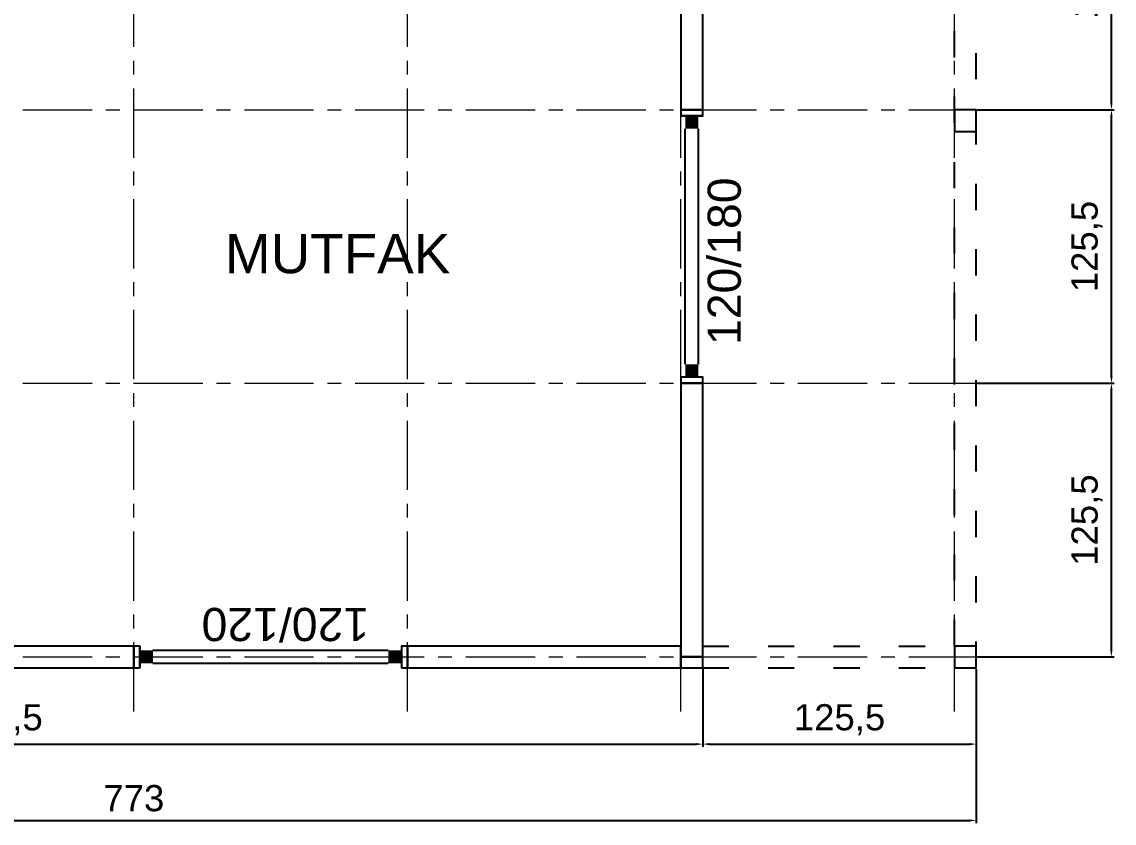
# Model space of a CAD drawing. Header units: centimetres. Extents: x -114 to 2948, y -828 to 1257.
# Drawn here: x 335 to 836, y -71 to 296 of the extents above; entities that cross this region are included whole.
import ezdxf
from ezdxf.enums import TextEntityAlignment as Align

# ---------------------------------------------------------------- set-up
doc = ezdxf.new("R2010")
doc.units = ezdxf.units.CM
doc.linetypes.add('CENTER', pattern=[50.8, 31.75, -6.35, 6.35, -6.35])
doc.linetypes.add('VERANDA_KESIK', pattern=[30, 12, -18])
doc.layers.add('AKS', color=4, linetype='CENTER', lineweight=13)
for name, color, linetype in [('DIS_DUVAR_100', 30, 'Continuous'), ('KOSE_PROFIL_100', 8, 'Continuous'), ('PENCERE', 10, 'Continuous'), ('VERANDA_PROFIL_100', 1, 'VERANDA_KESIK'), ('YENI_OLCU', 4, 'Continuous'), ('YENI_VERANDA_DIREK', 3, 'Continuous'), ('YENI_YAZI', 7, 'Continuous')]:
    doc.layers.add(name, color=color, linetype=linetype)
doc.styles.get("Standard").update_dxf_attribs({"font": 'Arial.ttf'})
doc.dimstyles.new('ISO-25', dxfattribs={"dimtxt": 12, "dimasz": 3, "dimexe": 1.25, "dimexo": 0.625, "dimgap": 4, "dimtad": 1, "dimtxsty": 'Standard', "dimcen": 2.5, "dimadec": 0, "dimazin": 0, "dimtfac": 1, "dimtmove": 0, "dimatfit": 3, "dimfxl": 1, "dimarcsym": 0})

# ---------------------------------------------------------------- blocks, each defined once
blk = doc.blocks.new('BOM_D01_1255p0_H_DOLU_PP')
blk.add_lwpolyline([(0, 0), (125.5, 0), (125.5, 10), (0, 10)], close=True)
blk = doc.blocks.new('BOM_P01_PENCERE_1200x1200')
at = {"layer": 'PENCERE', "color": 1}
for p, q in [((53387.01, 8192.86), (53397.01, 8192.86)), ((53389.01, 8186.86), (53389.01, 8078.86)), ((53395.01, 8186.86), (53395.01, 8078.86)), ((53387.01, 8072.86), (53397.01, 8072.86))]:
    blk.add_line(p, q, dxfattribs=at)
for points in [[(53389.01, 8192.86), (53389.01, 8186.86), (53395.01, 8192.86), (53395.01, 8186.86)], [(53389.01, 8072.86), (53389.01, 8078.86), (53395.01, 8072.86), (53395.01, 8078.86)]]:
    blk.add_solid(points, dxfattribs=at)
at = {"layer": 'PENCERE', "color": 0, "lineweight": 25}
blk.add_text('120/120', height=15.217, rotation=270, dxfattribs=at).set_placement((53369.52, 8178.03))
blk = doc.blocks.new('BOM_D02_1255p0_H_P01_PP')
for points in [[(0, 0), (2.75, 0), (2.75, 10), (0, 10)], [(122.75, 0), (125.5, 0), (125.5, 10), (122.75, 10)]]:
    blk.add_lwpolyline(points, close=True)
at = {"rotation": 270}
blk.add_blockref('BOM_P01_PENCERE_1200x1200', (-8070.11, 53397.01), dxfattribs=at)
blk = doc.blocks.new('BOM_D01_1255p0_V_DOLU_PP')
blk.add_lwpolyline([(0, 0), (10, 0), (10, 125.5), (0, 125.5)], close=True)
blk = doc.blocks.new('BOM_P02_PENCERE_1200x1800')
at = {"layer": 'PENCERE', "color": 1}
for p, q in [((53839.87, 6703.82), (53839.87, 6713.82)), ((53845.87, 6711.82), (53953.87, 6711.82)), ((53959.87, 6703.82), (53959.87, 6713.82)), ((53845.87, 6705.82), (53953.87, 6705.82))]:
    blk.add_line(p, q, dxfattribs=at)
for points in [[(53839.87, 6705.82), (53845.87, 6705.82), (53839.87, 6711.82), (53845.87, 6711.82)], [(53959.87, 6705.82), (53953.87, 6705.82), (53959.87, 6711.82), (53953.87, 6711.82)]]:
    blk.add_solid(points, dxfattribs=at)
at = {"layer": 'PENCERE', "color": 0, "lineweight": 25}
blk.add_text('120/180', height=15.217, dxfattribs=at).set_placement((53854.7, 6686.34))
blk = doc.blocks.new('BOM_D03_1255p0_V_P02_PP')
for points in [[(0, 122.75), (10, 122.75), (10, 125.5), (0, 125.5)], [(0, 0), (10, 0), (10, 2.75), (0, 2.75)]]:
    blk.add_lwpolyline(points, close=True)
at = {"rotation": 90}
blk.add_blockref('BOM_P02_PENCERE_1200x1800', (6713.82, -53837.12), dxfattribs=at)
blk = doc.blocks.new('BOM_B02_DIS_KOSE_100x50')
blk.add_lwpolyline([(0, 0), (10, 0), (10, 5), (0, 5)], close=True)
blk = doc.blocks.new('BOM_V03_VERANDA')
at = {"layer": 'VERANDA_PROFIL_100', "linetype": 'VERANDA_KESIK'}
for p, q in [((763, 10), (763, 502)), ((773, 0), (773, 502))]:
    blk.add_line(p, q, dxfattribs=at)
blk = doc.blocks.new('BOM_V04_VERANDA')
at = {"layer": 'VERANDA_PROFIL_100', "linetype": 'VERANDA_KESIK'}
for p, q in [((647.5, 10), (763, 10)), ((647.5, 0), (773, 0))]:
    blk.add_line(p, q, dxfattribs=at)
blk = doc.blocks.new('BOM_B04_VERANDA_DIKME')
at = {"layer": 'YENI_VERANDA_DIREK'}
blk.add_lwpolyline([(0, 0), (10, 0), (10, 10), (0, 10)], close=True, dxfattribs=at)
blk = doc.blocks.new('*D136')
at = {"layer": 'Defpoints', "color": 0, "transparency": 16777216}
for p in [(0, 0), (773, 0), (773, -70)]:
    blk.add_point(p, dxfattribs=at)
at = {"layer": 'YENI_OLCU', "color": 0, "lineweight": -2, "transparency": 16777216}
for p, q in [((0, -0.62), (0, -71.25)), ((773, -0.62), (773, -71.25)), ((3, -70), (770, -70))]:
    blk.add_line(p, q, dxfattribs=at)
at = {"layer": 'YENI_OLCU', "color": 0, "transparency": 16777216}
for points in [[(3, -69.5), (3, -70.5), (0, -70)], [(770, -69.5), (770, -70.5), (773, -70)]]:
    blk.add_solid(points, dxfattribs=at)
at = {"layer": 'YENI_OLCU', "color": 0, "transparency": 16777216, "insert": (386.5, -59.87), "char_height": 12, "attachment_point": 5}
blk.add_mtext('773', dxfattribs=at)
blk = doc.blocks.new('*D138')
at = {"layer": 'Defpoints', "color": 0, "transparency": 16777216}
for p in [(0, 0), (647.5, 0), (647.5, -35)]:
    blk.add_point(p, dxfattribs=at)
at = {"layer": 'YENI_OLCU', "color": 0, "lineweight": -2, "transparency": 16777216}
for p, q in [((0, -0.62), (0, -36.25)), ((647.5, -0.62), (647.5, -36.25)), ((3, -35), (644.5, -35))]:
    blk.add_line(p, q, dxfattribs=at)
at = {"layer": 'YENI_OLCU', "color": 0, "transparency": 16777216}
for points in [[(3, -34.5), (3, -35.5), (0, -35)], [(644.5, -34.5), (644.5, -35.5), (647.5, -35)]]:
    blk.add_solid(points, dxfattribs=at)
at = {"layer": 'YENI_OLCU', "color": 0, "transparency": 16777216, "insert": (323.75, -23.79), "char_height": 12, "attachment_point": 5}
blk.add_mtext('647,5', dxfattribs=at)
blk = doc.blocks.new('*D139')
at = {"layer": 'Defpoints', "color": 0, "transparency": 16777216}
for p in [(647.5, 0), (773, 0), (773, -35)]:
    blk.add_point(p, dxfattribs=at)
at = {"layer": 'YENI_OLCU', "color": 0, "lineweight": -2, "transparency": 16777216}
for p, q in [((647.5, -0.62), (647.5, -36.25)), ((773, -0.62), (773, -36.25)), ((650.5, -35), (770, -35))]:
    blk.add_line(p, q, dxfattribs=at)
at = {"layer": 'YENI_OLCU', "color": 0, "transparency": 16777216}
for points in [[(650.5, -34.5), (650.5, -35.5), (647.5, -35)], [(770, -34.5), (770, -35.5), (773, -35)]]:
    blk.add_solid(points, dxfattribs=at)
at = {"layer": 'YENI_OLCU', "color": 0, "transparency": 16777216, "insert": (710.25, -23.79), "char_height": 12, "attachment_point": 5}
blk.add_mtext('125,5', dxfattribs=at)
blk = doc.blocks.new('*D146')
at = {"layer": 'Defpoints', "color": 0, "transparency": 16777216}
for p in [(773, 130.5), (835, 130.5), (773, 5)]:
    blk.add_point(p, dxfattribs=at)
at = {"layer": 'YENI_OLCU', "color": 0, "lineweight": -2, "transparency": 16777216}
for p, q in [((773.62, 130.5), (836.25, 130.5)), ((835, 8), (835, 127.5)), ((773.62, 5), (836.25, 5))]:
    blk.add_line(p, q, dxfattribs=at)
at = {"layer": 'YENI_OLCU', "color": 0, "transparency": 16777216}
for points in [[(834.5, 127.5), (835.5, 127.5), (835, 130.5)], [(834.5, 8), (835.5, 8), (835, 5)]]:
    blk.add_solid(points, dxfattribs=at)
at = {"layer": 'YENI_OLCU', "color": 0, "transparency": 16777216, "insert": (823.79, 67.75), "char_height": 12, "attachment_point": 5, "rotation": 90}
blk.add_mtext('125,5', dxfattribs=at)
blk = doc.blocks.new('*D147')
at = {"layer": 'Defpoints', "color": 0, "transparency": 16777216}
for p in [(773, 256), (835, 256), (773, 130.5)]:
    blk.add_point(p, dxfattribs=at)
at = {"layer": 'YENI_OLCU', "color": 0, "lineweight": -2, "transparency": 16777216}
for p, q in [((773.62, 256), (836.25, 256)), ((835, 133.5), (835, 253)), ((773.62, 130.5), (836.25, 130.5))]:
    blk.add_line(p, q, dxfattribs=at)
at = {"layer": 'YENI_OLCU', "color": 0, "transparency": 16777216}
for points in [[(834.5, 253), (835.5, 253), (835, 256)], [(834.5, 133.5), (835.5, 133.5), (835, 130.5)]]:
    blk.add_solid(points, dxfattribs=at)
at = {"layer": 'YENI_OLCU', "color": 0, "transparency": 16777216, "insert": (823.79, 193.25), "char_height": 12, "attachment_point": 5, "rotation": 90}
blk.add_mtext('125,5', dxfattribs=at)
blk = doc.blocks.new('*D148')
at = {"layer": 'Defpoints', "color": 0, "transparency": 16777216}
for p in [(773, 381.5), (835, 381.5), (773, 256)]:
    blk.add_point(p, dxfattribs=at)
at = {"layer": 'YENI_OLCU', "color": 0, "lineweight": -2, "transparency": 16777216}
for p, q in [((773.62, 381.5), (836.25, 381.5)), ((835, 259), (835, 378.5)), ((773.62, 256), (836.25, 256))]:
    blk.add_line(p, q, dxfattribs=at)
at = {"layer": 'YENI_OLCU', "color": 0, "transparency": 16777216}
for points in [[(834.5, 378.5), (835.5, 378.5), (835, 381.5)], [(834.5, 259), (835.5, 259), (835, 256)]]:
    blk.add_solid(points, dxfattribs=at)
at = {"layer": 'YENI_OLCU', "color": 0, "transparency": 16777216, "insert": (823.79, 318.75), "char_height": 12, "attachment_point": 5, "rotation": 90}
blk.add_mtext('125,5', dxfattribs=at)

msp = doc.modelspace()

# ---------------------------------------------------------------- linework, layer by layer
at = {"layer": 'AKS'}
for p, q in [((386.5, -20), (386.5, 1110)), ((512, -20), (512, 1110)), ((637.5, -20), (637.5, 1110)), ((763, -20), (763, 1110)), ((-20, 256), (795, 256)), ((-20, 130.5), (795, 130.5)), ((-20, 5), (795, 5))]:
    msp.add_line(p, q, dxfattribs=at)

# ---------------------------------------------------------------- block references
at = {"layer": 'DIS_DUVAR_100'}
for name, p in [('BOM_D01_1255p0_V_DOLU_PP', (637.5, 256)), ('BOM_D03_1255p0_V_P02_PP', (637.5, 130.5)), ('BOM_D01_1255p0_V_DOLU_PP', (637.5, 5)), ('BOM_D02_1255p0_H_P01_PP', (386.5, 0)), ('BOM_D01_1255p0_H_DOLU_PP', (261, 0)), ('BOM_D01_1255p0_H_DOLU_PP', (512, 0))]:
    msp.add_blockref(name, p, dxfattribs=at)
at = {"layer": 'KOSE_PROFIL_100'}
msp.add_blockref('BOM_B02_DIS_KOSE_100x50', (637.5, 0), dxfattribs=at)
at = {"layer": 'VERANDA_PROFIL_100'}
for name in ['BOM_V03_VERANDA', 'BOM_V04_VERANDA']:
    msp.add_blockref(name, (0, 0), dxfattribs=at)
at = {"layer": 'YENI_VERANDA_DIREK'}
for p in [(763, 246), (763, 0)]:
    msp.add_blockref('BOM_B04_VERANDA_DIKME', p, dxfattribs=at)

# ---------------------------------------------------------------- texts
at = {"layer": 'YENI_YAZI'}
msp.add_text('MUTFAK', height=18, dxfattribs=at).set_placement((480, 190), align=Align.MIDDLE_CENTER)

# ---------------------------------------------------------------- dimensions: what is measured, and where the dimension line sits
at = {"layer": 'YENI_OLCU'}
for base, p1, p2, picture, middle in [((835, 381.5), (773, 256), (773, 381.5), '*D148', (823.789, 318.75)), ((835, 256), (773, 130.5), (773, 256), '*D147', (823.789, 193.25)), ((835, 130.5), (773, 5), (773, 130.5), '*D146', (823.789, 67.75))]:
    dim = msp.add_linear_dim(base=base, p1=p1, p2=p2, angle=90, dimstyle='ISO-25', dxfattribs=at)
    dim.commit()
    dim.dimension.update_dxf_attribs({"geometry": picture, "text_midpoint": middle})
for base, p1, p2, picture, middle in [((773, -70), (0, 0), (773, 0), '*D136', (386.5, -59.869)), ((647.5, -35), (0, 0), (647.5, 0), '*D138', (323.75, -23.789)), ((773, -35), (647.5, 0), (773, 0), '*D139', (710.25, -23.789))]:
    dim = msp.add_linear_dim(base=base, p1=p1, p2=p2, dimstyle='ISO-25', dxfattribs=at)
    dim.commit()
    dim.dimension.update_dxf_attribs({"geometry": picture, "text_midpoint": middle})

doc.saveas('drawing.dxf')
